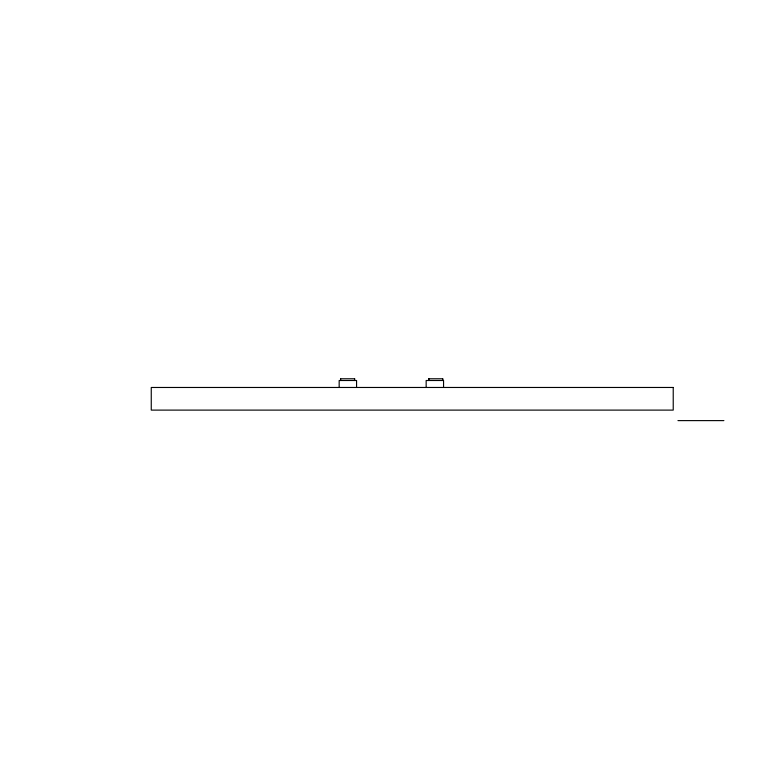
<?xml version="1.0" encoding="UTF-8"?>
<svg xmlns="http://www.w3.org/2000/svg" width="762" height="762" viewBox="0 0 762 762"><rect width="100%" height="100%" fill="white"/><g stroke="black" fill="none" stroke-linecap="round" stroke-linejoin="round"><path stroke-width="1.14" d="M340.566 378.771L340.566 380.514L340.566 378.771L354.635 378.771L354.482 380.514L354.635 378.771M428.796 378.771L428.72 380.514L428.72 378.771L442.712 378.771L442.712 380.514L442.712 378.771M677.942 420.614L723.9 420.614M443.56 387.477L443.56 380.505L426.158 380.505L426.158 387.477M356.568 387.477L356.568 380.505L339.166 380.514L339.166 387.477M673.227 387.467L151.257 387.477L151.257 410.108L673.227 410.108L673.227 387.467"/></g></svg>
